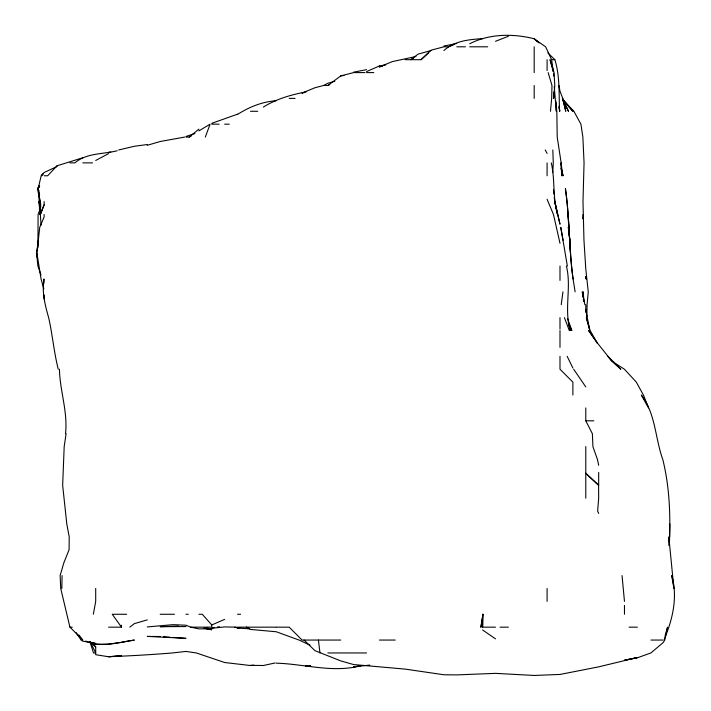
<?xml version="1.0" encoding="UTF-8"?>
<svg xmlns="http://www.w3.org/2000/svg" width="711" height="711" viewBox="0 0 711 711"><rect width="100%" height="100%" fill="white"/><g stroke="black" fill="none" stroke-linecap="round" stroke-linejoin="round"><path stroke-width="1.07" d="M586.877 316.564L587.064 304.743L588.255 291.848L585.784 268.971L583.962 240.256L582.984 201.569L584.06 162.872L582.869 137.081L580.923 124.185L573.893 111.289L562.419 99.167M669.309 545.479C670.624 516.737 669.762 487.506 662.794 459.502C655.071 438.047 655.702 413.855 641.349 395.023L648.494 407.918L643.428 395.023L636.309 382.118L624.471 369.249L611.576 361.019L620.836 369.222L607.905 356.327M61.848 588.468L62.079 575.572M669.593 536.885L669.815 523.989M65.501 433.71C67.963 411.847 59.875 390.952 59.44 369.222M495.505 627.164L482.6 627.164L482.982 614.268L480.903 627.164L482.982 614.268M553.887 91.941L553.691 98.394L554.784 85.498L554.065 72.593L550.056 59.697L553.211 71.607M38.394 243.482L38.518 240.256L36.421 253.152L37.283 257.453M552.731 172.551L553.291 162.872L552.82 149.977M550.465 111.289L551.683 98.394L551.967 85.498L548.154 72.593M582.665 218.766L583.073 214.464M561.237 304.743L562.952 291.848M66.105 433.71L64.186 446.606L62.657 485.293L66.798 523.989L69.225 536.885L69.083 549.781L63.892 562.677L60.115 575.572L60.737 588.468L69.909 627.102L82.796 640.06L78.77 634.896M93.345 614.268L95.701 601.373L95.701 588.468M39.576 195.116L38.136 188.673L41.176 175.768L43.38 173.573M40.163 212.313L39.629 214.464L39.274 201.569L38.607 201.569L40.776 211.238M665.016 636.087L667.576 627.164L664.776 640.06L663.159 642.584L650.885 652.956L637.367 657.799L624.471 660.199L637.367 657.506L598.671 666.856L559.992 674.446L534.183 675.45L495.505 673.361L456.809 674.899L443.913 674.766L405.226 669.104L353.634 664.563L340.738 660.892L314.946 650.663L304.059 640.06M40.269 208.51L38.092 214.464L37.932 247.784M205.319 137.081L210.092 124.185L198.876 130.895M41.034 225.209L40.376 214.464L44.118 204.901L44.118 201.569M40.376 214.464L44.118 204.901M664.296 639.065C672.704 619.37 677.956 596.689 671.717 575.572L673.344 585.251M38.643 190.815L38.136 188.673L39.514 185.695M39.425 185.695L38.021 188.673L39.683 185.953M40.803 204.786L37.452 188.673L39.265 185.953M82.796 157.771L57.004 165.796L57.004 166.552L44.118 172.497L41.362 175.768L42.74 174.302M57.004 165.796L47.664 175.768L44.118 175.768M405.226 59.697L421.081 59.697L431.017 50.223L443.913 46.802L448.374 46.802L454 44.624M421.081 59.697L428.724 52.667M443.913 50.552C454.196 40.98 469.18 39.425 482.6 38.67M185.98 137.081L189.215 137.081L198.876 129.135M129.802 627.164L134.388 623.618L147.284 619.885M304.201 92.617L302.051 93.07L314.946 87.737L323.532 85.498L327.842 85.498L340.738 75.908L353.634 72.593L364.992 72.593M95.701 160.455L108.587 153.612M263.354 107.068C276.41 98.927 291.35 94.661 306.343 91.852M323.532 85.498L327.842 83.258L334.783 81.267M189.215 137.081L191.143 136.094M237.563 114.391C249.312 106.979 262.172 101.682 276.25 100.758M413.5 58.346L410.727 59.697L418.121 54.098L431.017 50.561M327.842 85.498L329.824 84.582M469.713 43.78C489.257 33.63 513.191 33.461 534.183 38.758L539.062 42.776M366.529 71.598L379.434 65.963L385.877 64.95M147.284 626.924L173.075 624.658L185.98 625.218L190.77 627.164L211.771 627.164L211.771 624.942L224.667 619.37M379.434 65.963L379.434 66.887L392.321 61.608L415.971 56.498M495.505 41.291L508.392 36.279M237.563 114.178L211.771 123.314M185.98 136.476L194.912 133.49M147.284 145.293L160.188 141.507L184.647 137.081M118.684 149.977L134.388 146.262L147.284 144.537M276.25 663.176C304.361 663.941 332.366 673.104 360.424 665.852L353.634 666.794L369.8 665.105M379.434 66.887L382.66 66.15M275.184 662.954L263.354 665.514L250.459 665.336M353.634 72.149L366.529 69.669M443.913 45.993L456.809 43.531M69.909 162.872L74.895 162.872C86.564 152.847 103.015 154.323 117.191 150.776M121.492 642.264L134.388 640.06C118.453 642.389 101.264 648.13 85.773 641.046M212.678 627.786L214.509 627.475M120.417 642.415L108.587 644.095L95.701 644.335L93.097 642.913M211.771 628.284L224.667 626.915L236.665 627.164M108.587 152.358L110.738 152.065M217.379 627.022L219.459 626.738M340.738 75.908L343.964 75.482M253.685 665.149L250.459 665.532L224.667 662.519L196.316 652.956L185.98 651.436L172.497 652.956C151.239 654.68 129.891 655.942 108.587 656.688L121.492 655.8L108.587 656.751L95.701 654.698L95.701 646.868L91.675 642.326M234.87 627.164L237.563 628.053L239.714 627.902M178.452 626.035L160.188 626.702L185.98 626.542M456.809 46.802L465.438 46.802M469.713 46.802L487.693 46.802M552.447 59.697L554.847 59.697C560.099 76.406 558.757 94.039 559.593 111.289L559.237 106.988M366.529 72.593L373.799 72.593M289.155 98.394L295.065 98.394M250.459 111.289L257.72 111.289M211.771 124.185L219.148 124.185M224.667 124.185L229.244 124.185M82.796 162.872L92.519 162.872M37.452 188.673L38.136 188.673M585.784 407.918L585.784 420.814L593.836 420.814M598.671 485.293L585.784 473.313L598.671 485.293L598.671 472.397M126.656 614.268L112.258 614.268L121.492 627.164L108.587 627.164M160.188 614.268L174.444 614.268M185.98 614.268L188.255 614.268M198.876 614.268L202.297 614.268L211.771 624.942M237.563 614.268L240.594 614.268M69.927 627.164L72.264 627.164M237.563 627.164L275.859 627.164M276.25 627.164L289.19 627.164L302.051 640.06L340.738 640.06M500.046 627.164L508.392 627.164M629.084 627.164L637.367 627.164M379.434 640.06L395.236 640.06M650.956 640.06L663.159 640.06M327.842 652.956L366.529 652.956M160.188 636.505L147.284 636.416L185.98 638.345L173.075 637.403M305.428 665.852L310.716 665.994M306.21 665.852L310.574 665.976M237.563 628.053L249.383 628.826M163.406 636.727L169.849 637.172M206.394 628.124L211.771 628.808L198.876 628.862L190.77 627.164M204.253 628.248L211.771 629.777L204.217 628.115M91.728 642.433L95.701 643.491L82.796 641.144L81.045 640.06L76.299 632.692M309.987 645.153L299.064 640.06L276.25 631.759L250.459 629.431L246.273 627.164L249.623 628.551M482.6 629.964L495.505 638.851M539.062 42.838L534.183 38.874L545.639 46.802L551.629 59.697L553.318 71.527M89.453 641.42L95.701 646.868M547.861 52.898L554.847 59.697M563.076 100.002L572.879 111.289L562.552 99.193M608.518 357.073L611.576 360.797L597.738 343.431L588.628 330.535L597.427 343.431L590.148 330.535L586.326 317.639L589.508 329.54M573.67 369.222L585.784 386.917M545.23 149.977L547.088 153.407M563.281 101.158L568.498 111.289L562.561 98.394M585.784 420.814L592.37 433.71L592.912 446.606L597.462 459.502L598.671 465.314M567.165 356.327L572.879 368.014M90.386 642.042L95.701 652.956L93.523 652.956L90.048 642.042M568.267 322.598L571.84 330.535L567.591 318.626M598.671 513.431L597.649 511.093L598.671 498.198L598.591 485.293M547.088 199.267L553.46 214.464L559.992 243.269M564.427 317.639L569.298 330.535M41.042 274.979L37.896 266.047L36.617 253.152L37.416 257.453M43.833 288.835L41.042 278.943L36.919 253.152L39.718 227.36L44.118 216.988L44.118 214.464M562.828 99.469L565.778 111.289L562.783 98.394L559.992 91.212L558.944 85.498M58.266 369.222C53.929 352.256 52.543 334.721 48.641 317.639C45.077 305.063 41.762 292.105 43.966 278.943L44.02 283.245M561.219 168.667L562.952 175.768L561.219 168.249M568.533 323.007L570.346 330.535C563.734 309.365 571.76 287.413 566.391 266.047M562.117 172.551L562.828 175.768L561.041 162.872L561.761 175.768L561.148 162.872L557.211 137.081L556.829 111.289L555.691 100.544M554.944 202.644L559.992 224.232L554.829 201.569L557.513 214.464C552.571 197.605 555.184 179.856 551.283 162.872M38.723 190.815L38.261 188.673L40.811 206.937M584.895 304.743L582.273 291.848L583.029 297.216M585.784 309.756L589.57 329.46M563.068 240.256L560.783 227.36L567.369 266.047M39.834 204.786L40.945 211.238M573.066 278.943C568.88 249.037 569.769 218.606 565.405 188.673C569.689 218.615 568.933 249.037 573.075 278.943L575.128 291.848M583.322 299.367L583.624 301.517L583.278 291.848L583.873 301.517M569.973 240.256L568.311 227.36L569.795 240.256M559.139 106.988L559.69 111.289L559.202 105.912M318.421 640.06L319.977 652.956M554.251 86.564L556.331 111.289L555.673 101.611M553.505 189.739L553.94 194.041M554.269 197.267L554.704 201.569M622.036 575.572L624.471 601.373M673.886 588.468L668.829 536.885L669.051 545.479M569.867 241.331L570.551 253.152M568.045 214.464L568.773 227.36M553.531 73.668L553.647 75.819M553.522 73.668L553.629 75.819M38.936 194.041L39.141 201.569M40.269 201.569L40.474 214.464M624.471 605.399L624.471 614.268M585.784 304.743L585.784 312.262M585.784 446.606L585.784 498.198M572.879 395.023L572.879 382.118L559.992 369.222L559.992 356.327M559.992 266.047L559.992 280.427M559.992 317.639L559.992 329.06M559.992 330.535L559.992 347.341M547.088 59.697L547.088 70.567M547.088 162.872L547.088 175.768M547.088 588.468L547.088 601.373M534.183 46.802L534.183 72.593M534.183 85.498L534.183 98.394M482.6 614.268L482.6 627.164M121.492 625.227L121.492 627.164M44.118 294.914L44.118 299.002M586.122 278.943L585.784 276.703L586.122 278.943"/></g></svg>
